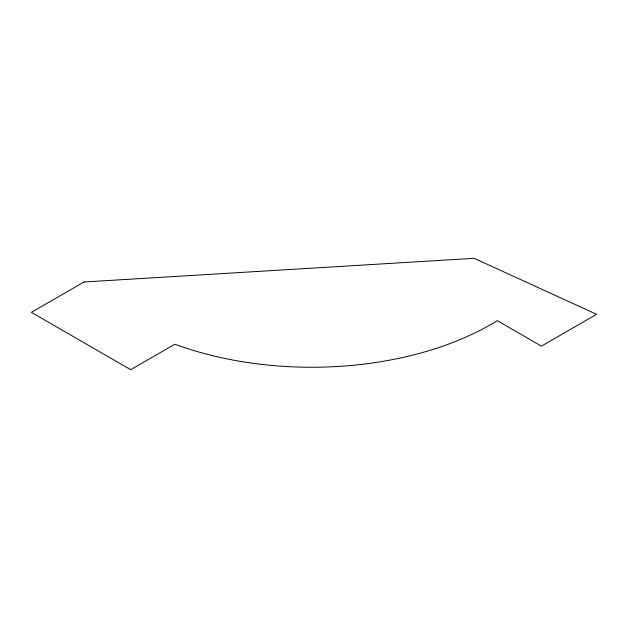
<?xml version="1.0" encoding="UTF-8"?>
<svg xmlns="http://www.w3.org/2000/svg" width="628" height="628" viewBox="0 0 628 628"><rect width="100%" height="100%" fill="white"/><g stroke="black" fill="none" stroke-linecap="round" stroke-linejoin="round"><path stroke-width="0.94" d="M83.995 281.988L31.4 312.351L130.703 369.688L174.843 344.207A254.105 146.701 0 0 0 497.298 320.665L541.43 346.146L596.6 314.29L474.109 258.312L83.995 281.988"/></g></svg>
